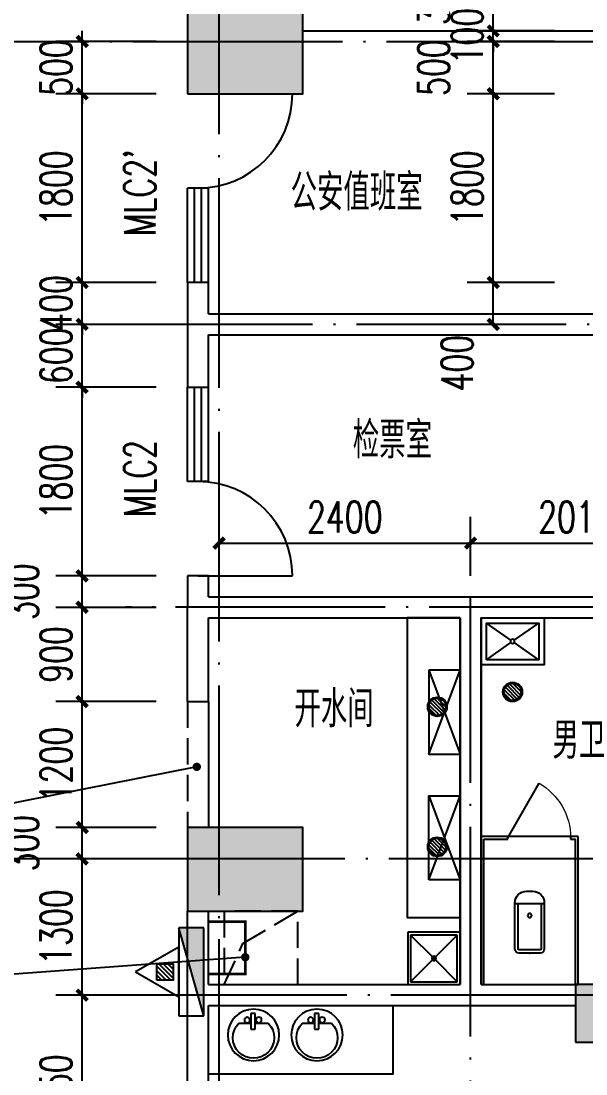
# Model space of a CAD drawing. Extents: x 63793 to 231107, y 20849 to 337643.
# Drawn here: x 178910 to 184299, y 225779 to 235825 of the extents above; entities that cross this region are included whole.
import ezdxf

# ---------------------------------------------------------------- set-up
doc = ezdxf.new("R2010")
doc.units = 0
doc.header["$LTSCALE"] = 1000
doc.header["$MEASUREMENT"] = 0
doc.linetypes.add('DASH', pattern=[0.35, 0.25, -0.1])
doc.linetypes.add('DOTE', pattern=[2.42, 2, -0.2, 0.02, -0.2])
for name, color, linetype in [('COLUMN', 2, 'Continuous'), ('DIM_LEAD', 3, 'Continuous'), ('DOTE', 1, 'DOTE'), ('EQUIP_消火栓', 7, 'Continuous'), ('EQUIP_消防', 7, 'Continuous'), ('LATRINE', 6, 'Continuous'), ('LVTRY', 6, 'Continuous'), ('PUB_DIM', 3, 'Continuous'), ('PUB_HATCH', 8, 'Continuous'), ('WALL', 2, 'Continuous'), ('WINDOW', 4, 'Continuous'), ('WINDOW_TEXT', 7, 'Continuous'), ('厨卫', 30, 'Continuous'), ('家具', 7, 'Continuous'), ('新块$0$2D_ROOF', 144, 'Continuous'), ('新块$0$LVTRY', 6, 'Continuous')]:
    doc.layers.add(name, color=color, linetype=linetype)
doc.styles.add('_TCH_DIM_T3', font='SIMPLEX', dxfattribs={"width": 0.705882, "bigfont": 'GBCBIG'})
doc.styles.add('_TCH_WINDOW', font='SIMPLEX', dxfattribs={"height": 3.5, "bigfont": 'GBCBIG'})
doc.styles.add('DIM_FONT', font='SIMPLEX', dxfattribs={"width": 0.7, "bigfont": 'GBCBIG'})
doc.styles.get("Standard").update_dxf_attribs({"font": 'gbenor.shx', "bigfont": 'gbcbig.shx'})
doc.dimstyles.new('_TCH_ARCH&&100', dxfattribs={"dimtxt": 297.5, "dimasz": 100, "dimexe": 250, "dimexo": 300, "dimgap": 100, "dimtad": 1, "dimdec": 0, "dimzin": 0, "dimdsep": 46, "dimtxsty": '_TCH_DIM_T3', "dimblk": 'ARCHTICK', "dimcen": 0.09, "dimclrt": 7, "dimazin": 2, "dimtfac": 1, "dimtdec": 0, "dimtix": 1, "dimtmove": 2, "dimatfit": 3, "dimfxl": 0, "dimtolj": 1, "dimtzin": 0, "dimarcsym": 0})

# ---------------------------------------------------------------- blocks, each defined once
blk = doc.blocks.new('M_E33IEP')
for p, q in [((135, 135), (135, 20)), ((44, -21), (44, 20)), ((44, 20), (194, 20)), ((194, 20), (194, -21)), ((194, -21), (44, -21)), ((135, -21), (135, -144))]:
    blk.add_line(p, q)
for centre, radius in [((248, -5), 246), ((106, 56), 26.7), ((105, -55), 26.7)]:
    blk.add_circle(centre, radius)
blk.add_arc((274, -5), 197, 225.2527, 134.7473)
at = {"style": 'DIM_FONT', "width": 0.8, "flags": 9}
for tag in ['XSIZE', 'YSIZE']:
    blk.add_attdef(tag, (0, 0), '', height=0.5, dxfattribs=at)
at = {"width": 0.8, "flags": 9}
for tag in ['XSIZE', 'YSIZE']:
    blk.add_attdef(tag, (2, -251), '', height=150, dxfattribs=at)
blk = doc.blocks.new('A$C53763DD8')
at = {"layer": 'LVTRY', "color": 6, "linetype": 'Continuous', "ltscale": 5}
for p, q in [((100, 800), (567, 473)), ((1100, 800), (633, 473)), ((567, 427), (100, 100)), ((633, 427), (1100, 100))]:
    blk.add_line(p, q, dxfattribs=at)
for points in [[(0, 900), (0, 0), (1200, 0), (1200, 900)], [(100, 800), (100, 100), (1100, 100), (1100, 800)]]:
    blk.add_lwpolyline(points, close=True, dxfattribs=at)
blk.add_circle((600, 450), 39.7, dxfattribs=at)
blk = doc.blocks.new('drgrt')
at = {"layer": '厨卫'}
h = blk.add_hatch(dxfattribs=at)
h.set_pattern_fill('ANSI31', color=256, scale=200, angle=-90, style=0)
h.set_pattern_definition([(135, (467302.654, -452121.677), (-17.6776695, -17.6776695), [])])
h.paths.add_polyline_path([(622639, -8723, 1), (622639, -8887, 1)])
h = blk.add_hatch(dxfattribs=at)
h.set_pattern_fill('ANSI31', color=256, scale=200, angle=-90, style=0)
h.set_pattern_definition([(135, (467302.654, -452121.677), (-17.6776695, -17.6776695), [])])
h.paths.add_polyline_path([(622639, -8723, 1), (622639, -8887, 1)])
h = blk.add_hatch(dxfattribs=at)
h.set_pattern_fill('ANSI31', color=256, scale=200, angle=-90, style=0)
h.set_pattern_definition([(135, (466585.184, -452264.022), (-17.6776695, -17.6776695), [])])
h.paths.add_polyline_path([(621921, -8865, 1), (621921, -9029, 1)])
h = blk.add_hatch(dxfattribs=at)
h.set_pattern_fill('ANSI31', color=256, scale=200, angle=-90, style=0)
h.set_pattern_definition([(135, (466585.184, -452264.022), (-17.6776695, -17.6776695), [])])
h.paths.add_polyline_path([(621921, -8865, 1), (621921, -9029, 1)])
h = blk.add_hatch(dxfattribs=at)
h.set_pattern_fill('ANSI31', color=256, scale=200, angle=-90, style=0)
h.set_pattern_definition([(135, (466585.184, -453600.247), (-17.6776695, -17.6776695), [])])
h.paths.add_polyline_path([(621921, -10201, 1), (621921, -10365, 1)])
h = blk.add_hatch(dxfattribs=at)
h.set_pattern_fill('ANSI31', color=256, scale=200, angle=-90, style=0)
h.set_pattern_definition([(135, (466585.184, -453600.247), (-17.6776695, -17.6776695), [])])
h.paths.add_polyline_path([(621921, -10201, 1), (621921, -10365, 1)])
h = blk.add_hatch(dxfattribs=at)
h.set_pattern_fill('ANSI31', color=256, scale=200, angle=-90, style=0)
h.set_pattern_definition([(135, (471002.692, -454509.946), (-17.6776695, -17.6776695), [])])
h.paths.add_polyline_path([(626339, -11111, 1), (626339, -11275, 1)])
h = blk.add_hatch(dxfattribs=at)
h.set_pattern_fill('ANSI31', color=256, scale=200, angle=-90, style=0)
h.set_pattern_definition([(135, (471002.692, -454509.946), (-17.6776695, -17.6776695), [])])
h.paths.add_polyline_path([(626339, -11111, 1), (626339, -11275, 1)])
h = blk.add_hatch(dxfattribs=at)
h.set_pattern_fill('ANSI31', color=256, scale=200, angle=-90, style=0)
h.set_pattern_definition([(135, (469622.653, -455356.53), (-17.6776695, -17.6776695), [])])
h.paths.add_polyline_path([(624959, -11958, 1), (624959, -12121, 1)])
h = blk.add_hatch(dxfattribs=at)
h.set_pattern_fill('ANSI31', color=256, scale=200, angle=-90, style=0)
h.set_pattern_definition([(135, (469622.653, -455356.53), (-17.6776695, -17.6776695), [])])
h.paths.add_polyline_path([(624959, -11958, 1), (624959, -12121, 1)])
h = blk.add_hatch(dxfattribs=at)
h.set_pattern_fill('ANSI31', color=256, scale=200, angle=-90, style=0)
h.set_pattern_definition([(135, (464652.654, -456055.464), (-17.6776695, -17.6776695), [])])
h.paths.add_polyline_path([(619989, -12657, 1), (619989, -12820, 1)])
h = blk.add_hatch(dxfattribs=at)
h.set_pattern_fill('ANSI31', color=256, scale=200, angle=-90, style=0)
h.set_pattern_definition([(135, (464652.654, -456055.464), (-17.6776695, -17.6776695), [])])
h.paths.add_polyline_path([(619989, -12657, 1), (619989, -12820, 1)])
h = blk.add_hatch(dxfattribs=at)
h.set_pattern_fill('ANSI31', color=256, scale=200, angle=-90, style=0)
h.set_pattern_definition([(135, (468150.352, -456956.53), (-17.6776695, -17.6776695), [])])
h.paths.add_polyline_path([(623487, -13558, 1), (623487, -13721, 1)])
h = blk.add_hatch(dxfattribs=at)
h.set_pattern_fill('ANSI31', color=256, scale=200, angle=-90, style=0)
h.set_pattern_definition([(135, (468150.352, -456956.53), (-17.6776695, -17.6776695), [])])
h.paths.add_polyline_path([(623487, -13558, 1), (623487, -13721, 1)])
h = blk.add_hatch(dxfattribs=at)
h.set_pattern_fill('ANSI31', color=256, scale=200, angle=-90, style=0)
h.set_pattern_definition([(135, (464652.654, -460015.187), (-17.6776695, -17.6776695), [])])
h.paths.add_polyline_path([(619989, -16616, 1), (619989, -16780, 1)])
for centre, radius in [((622639, -8805), 91.9), ((622639, -8805), 91.9), ((622639, -8805), 81.9), ((622639, -8805), 81.9), ((621921, -8947), 91.9), ((621921, -8947), 91.9), ((621921, -8947), 81.9), ((621921, -8947), 81.9), ((621921, -10283), 91.9), ((621921, -10283), 91.9), ((621921, -10283), 81.9), ((621921, -10283), 81.9), ((626339, -11193, 0), 91.9), ((626339, -11193, 0), 91.9), ((626339, -11193, 0), 81.9), ((626339, -11193, 0), 81.9), ((624959, -12040), 91.9), ((624959, -12040), 91.9), ((624959, -12040), 81.9), ((624959, -12040), 81.9), ((619989, -12738), 91.9), ((619989, -12738), 91.9), ((619989, -12738), 81.9), ((619989, -12738), 81.9), ((623487, -13640), 91.9), ((623487, -13640), 91.9), ((623487, -13640), 81.9), ((623487, -13640), 81.9), ((619989, -16698), 91.9), ((619989, -16698), 81.9)]:
    blk.add_circle(centre, radius, dxfattribs=at)
blk = doc.blocks.new('$TwtSys$00000434')
for p, q in [((-0.5, 0.5), (-0.5, -0.5)), ((-0.5, -0.5), (0.5, 0.5)), ((0.5, 0.5), (-0.5, 0.5)), ((0.5, -0.5), (0.5, 0.5)), ((-0.5, -0.5), (0.5, -0.5))]:
    blk.add_line(p, q)
blk.add_solid([(0.5, -0.5), (0.5, 0.5), (-0.5, -0.5)])
blk = doc.blocks.new('$ATTACHMENT$00000214')
h = blk.add_hatch()
h.set_pattern_fill('ANSI31', color=256, scale=200, style=0)
h.set_pattern_definition([(45, (-38543.802, -6842.639), (-17.67767, 17.67767), [])])
h.paths.add_polyline_path([(-64.9, 1.9), (64.9, 1.9), (64.9, -127.9), (-64.9, -127.9)])
for points in [[(0, 171.8), (-198.4, -171.8), (198.4, -171.8)], [(-64.9, 1.9), (64.9, 1.9), (64.9, -127.9), (-64.9, -127.9)]]:
    blk.add_lwpolyline(points, close=True)
blk = doc.blocks.new('dsff')
at = {"layer": 'EQUIP_消火栓', "xscale": 840, "yscale": 240, "zscale": 840, "rotation": 90}
blk.add_blockref('$TwtSys$00000434', (391034, -10273), dxfattribs=at)
at = {"layer": 'EQUIP_消防', "xscale": 1.2, "yscale": 1.2, "zscale": 1.2, "rotation": 90}
blk.add_blockref('$ATTACHMENT$00000214', (390708, -10273), dxfattribs=at)
blk = doc.blocks.new('_ArchTick')
at = {"color": 0, "linetype": 'ByBlock', "const_width": 0.4}
blk.add_lwpolyline([(-0.5, -0.5), (0.5, 0.5)], dxfattribs=at)
blk = doc.blocks.new('*D1233')
at = {"layer": 'Defpoints', "color": 0, "transparency": 16777216}
for p in [(183199, 230844), (180799, 230231), (183199, 230231)]:
    blk.add_point(p, dxfattribs=at)
at = {"layer": 'PUB_DIM', "color": 0, "lineweight": -2, "transparency": 16777216}
for p, q in [((180799, 230531), (180799, 231094)), ((183199, 230531), (183199, 231094)), ((180799, 230844), (183199, 230844))]:
    blk.add_line(p, q, dxfattribs=at)
at = {"layer": 'PUB_DIM', "color": 0, "lineweight": -2, "transparency": 16777216, "xscale": 100, "yscale": 100, "zscale": 100, "rotation": 180}
blk.add_blockref('_ArchTick', (180799, 230844), dxfattribs=at)
at = {"layer": 'PUB_DIM', "color": 0, "lineweight": -2, "transparency": 16777216, "xscale": 100, "yscale": 100, "zscale": 100}
blk.add_blockref('_ArchTick', (183199, 230844), dxfattribs=at)
at = {"layer": 'PUB_DIM', "color": 7, "transparency": 16777216, "insert": (181999, 231093), "char_height": 297.5, "attachment_point": 5, "style": '_TCH_DIM_T3'}
blk.add_mtext('\\A1;2400', dxfattribs=at)
blk = doc.blocks.new('*D1234')
at = {"layer": 'Defpoints', "color": 0, "transparency": 16777216}
for p in [(185209, 230844), (183199, 230231), (185209, 230231)]:
    blk.add_point(p, dxfattribs=at)
at = {"layer": 'PUB_DIM', "color": 0, "lineweight": -2, "transparency": 16777216}
for p, q in [((183199, 230531), (183199, 231094)), ((185209, 230531), (185209, 231094)), ((183199, 230844), (185209, 230844))]:
    blk.add_line(p, q, dxfattribs=at)
at = {"layer": 'PUB_DIM', "color": 0, "lineweight": -2, "transparency": 16777216, "xscale": 100, "yscale": 100, "zscale": 100, "rotation": 180}
blk.add_blockref('_ArchTick', (183199, 230844), dxfattribs=at)
at = {"layer": 'PUB_DIM', "color": 0, "lineweight": -2, "transparency": 16777216, "xscale": 100, "yscale": 100, "zscale": 100}
blk.add_blockref('_ArchTick', (185209, 230844), dxfattribs=at)
at = {"layer": 'PUB_DIM', "color": 7, "transparency": 16777216, "insert": (184204, 231093), "char_height": 297.5, "attachment_point": 5, "style": '_TCH_DIM_T3'}
blk.add_mtext('\\A1;2010', dxfattribs=at)
blk = doc.blocks.new('*D1242')
at = {"layer": 'Defpoints', "color": 0, "transparency": 16777216}
for p in [(179493, 226531), (180499, 226531), (180499, 224681)]:
    blk.add_point(p, dxfattribs=at)
at = {"layer": 'PUB_DIM', "color": 0, "lineweight": -2, "transparency": 16777216}
for p, q in [((180199, 226531), (179243, 226531)), ((179493, 224681), (179493, 226531)), ((180199, 224681), (179243, 224681))]:
    blk.add_line(p, q, dxfattribs=at)
at = {"layer": 'PUB_DIM', "color": 0, "lineweight": -2, "transparency": 16777216, "xscale": 100, "yscale": 100, "zscale": 100}
for p, rotation in [((179493, 226531), 90), ((179493, 224681), 270)]:
    blk.add_blockref('_ArchTick', p, dxfattribs=dict(at, rotation=rotation))
at = {"layer": 'PUB_DIM', "color": 7, "transparency": 16777216, "insert": (179244, 225606), "char_height": 297.5, "attachment_point": 5, "rotation": 90, "style": '_TCH_DIM_T3'}
blk.add_mtext('\\A1;1850', dxfattribs=at)
blk = doc.blocks.new('*D1243')
at = {"layer": 'Defpoints', "color": 0, "transparency": 16777216}
for p in [(179493, 227831), (180499, 227831), (180499, 226531)]:
    blk.add_point(p, dxfattribs=at)
at = {"layer": 'PUB_DIM', "color": 0, "lineweight": -2, "transparency": 16777216}
for p, q in [((180199, 227831), (179243, 227831)), ((179493, 226531), (179493, 227831)), ((180199, 226531), (179243, 226531))]:
    blk.add_line(p, q, dxfattribs=at)
at = {"layer": 'PUB_DIM', "color": 0, "lineweight": -2, "transparency": 16777216, "xscale": 100, "yscale": 100, "zscale": 100}
for p, rotation in [((179493, 227831), 90), ((179493, 226531), 270)]:
    blk.add_blockref('_ArchTick', p, dxfattribs=dict(at, rotation=rotation))
at = {"layer": 'PUB_DIM', "color": 7, "transparency": 16777216, "insert": (179244, 227181), "char_height": 297.5, "attachment_point": 5, "rotation": 90, "style": '_TCH_DIM_T3'}
blk.add_mtext('\\A1;1300', dxfattribs=at)
blk = doc.blocks.new('*D1244')
at = {"layer": 'Defpoints', "color": 0, "transparency": 16777216}
for p in [(179493, 228131), (180499, 228131), (180499, 227831)]:
    blk.add_point(p, dxfattribs=at)
at = {"layer": 'PUB_DIM', "color": 0, "lineweight": -2, "transparency": 16777216}
for p, q in [((180199, 228131), (179243, 228131)), ((179493, 227831), (179493, 228131)), ((180199, 227831), (179243, 227831))]:
    blk.add_line(p, q, dxfattribs=at)
at = {"layer": 'PUB_DIM', "color": 0, "lineweight": -2, "transparency": 16777216, "xscale": 100, "yscale": 100, "zscale": 100}
for p, rotation in [((179493, 228131), 90), ((179493, 227831), 270)]:
    blk.add_blockref('_ArchTick', p, dxfattribs=dict(at, rotation=rotation))
at = {"layer": 'PUB_DIM', "color": 7, "transparency": 16777216, "insert": (178926, 227981), "char_height": 297.5, "attachment_point": 5, "rotation": 90, "style": '_TCH_DIM_T3'}
blk.add_mtext('\\A1;300', dxfattribs=at)
blk = doc.blocks.new('*D1245')
at = {"layer": 'Defpoints', "color": 0, "transparency": 16777216}
for p in [(179493, 229331), (180499, 229331), (180499, 228131)]:
    blk.add_point(p, dxfattribs=at)
at = {"layer": 'PUB_DIM', "color": 0, "lineweight": -2, "transparency": 16777216}
for p, q in [((180199, 229331), (179243, 229331)), ((179493, 228131), (179493, 229331)), ((180199, 228131), (179243, 228131))]:
    blk.add_line(p, q, dxfattribs=at)
at = {"layer": 'PUB_DIM', "color": 0, "lineweight": -2, "transparency": 16777216, "xscale": 100, "yscale": 100, "zscale": 100}
for p, rotation in [((179493, 229331), 90), ((179493, 228131), 270)]:
    blk.add_blockref('_ArchTick', p, dxfattribs=dict(at, rotation=rotation))
at = {"layer": 'PUB_DIM', "color": 7, "transparency": 16777216, "insert": (179244, 228731), "char_height": 297.5, "attachment_point": 5, "rotation": 90, "style": '_TCH_DIM_T3'}
blk.add_mtext('\\A1;1200', dxfattribs=at)
blk = doc.blocks.new('*D1246')
at = {"layer": 'Defpoints', "color": 0, "transparency": 16777216}
for p in [(179493, 230231), (180499, 230231), (180499, 229331)]:
    blk.add_point(p, dxfattribs=at)
at = {"layer": 'PUB_DIM', "color": 0, "lineweight": -2, "transparency": 16777216}
for p, q in [((180199, 230231), (179243, 230231)), ((179493, 229331), (179493, 230231)), ((180199, 229331), (179243, 229331))]:
    blk.add_line(p, q, dxfattribs=at)
at = {"layer": 'PUB_DIM', "color": 0, "lineweight": -2, "transparency": 16777216, "xscale": 100, "yscale": 100, "zscale": 100}
for p, rotation in [((179493, 230231), 90), ((179493, 229331), 270)]:
    blk.add_blockref('_ArchTick', p, dxfattribs=dict(at, rotation=rotation))
at = {"layer": 'PUB_DIM', "color": 7, "transparency": 16777216, "insert": (179244, 229781), "char_height": 297.5, "attachment_point": 5, "rotation": 90, "style": '_TCH_DIM_T3'}
blk.add_mtext('\\A1;900', dxfattribs=at)
blk = doc.blocks.new('*D1247')
at = {"layer": 'Defpoints', "color": 0, "transparency": 16777216}
for p in [(179493, 230531), (180499, 230531), (180499, 230231)]:
    blk.add_point(p, dxfattribs=at)
at = {"layer": 'PUB_DIM', "color": 0, "lineweight": -2, "transparency": 16777216}
for p, q in [((180199, 230531), (179243, 230531)), ((179493, 230231), (179493, 230531)), ((180199, 230231), (179243, 230231))]:
    blk.add_line(p, q, dxfattribs=at)
at = {"layer": 'PUB_DIM', "color": 0, "lineweight": -2, "transparency": 16777216, "xscale": 100, "yscale": 100, "zscale": 100}
for p, rotation in [((179493, 230531), 90), ((179493, 230231), 270)]:
    blk.add_blockref('_ArchTick', p, dxfattribs=dict(at, rotation=rotation))
at = {"layer": 'PUB_DIM', "color": 7, "transparency": 16777216, "insert": (178926, 230381), "char_height": 297.5, "attachment_point": 5, "rotation": 90, "style": '_TCH_DIM_T3'}
blk.add_mtext('\\A1;300', dxfattribs=at)
blk = doc.blocks.new('*D1248')
at = {"layer": 'Defpoints', "color": 0, "transparency": 16777216}
for p in [(179493, 232331), (180499, 232331), (180499, 230531)]:
    blk.add_point(p, dxfattribs=at)
at = {"layer": 'PUB_DIM', "color": 0, "lineweight": -2, "transparency": 16777216}
for p, q in [((180199, 232331), (179243, 232331)), ((179493, 230531), (179493, 232331)), ((180199, 230531), (179243, 230531))]:
    blk.add_line(p, q, dxfattribs=at)
at = {"layer": 'PUB_DIM', "color": 0, "lineweight": -2, "transparency": 16777216, "xscale": 100, "yscale": 100, "zscale": 100}
for p, rotation in [((179493, 232331), 90), ((179493, 230531), 270)]:
    blk.add_blockref('_ArchTick', p, dxfattribs=dict(at, rotation=rotation))
at = {"layer": 'PUB_DIM', "color": 7, "transparency": 16777216, "insert": (179244, 231431), "char_height": 297.5, "attachment_point": 5, "rotation": 90, "style": '_TCH_DIM_T3'}
blk.add_mtext('\\A1;1800', dxfattribs=at)
blk = doc.blocks.new('*D1249')
at = {"layer": 'Defpoints', "color": 0, "transparency": 16777216}
for p in [(179493, 232931), (180499, 232931), (180499, 232331)]:
    blk.add_point(p, dxfattribs=at)
at = {"layer": 'PUB_DIM', "color": 0, "lineweight": -2, "transparency": 16777216}
for p, q in [((179493, 232931), (179493, 233031)), ((180199, 232931), (179243, 232931)), ((179493, 232331), (179493, 232931)), ((180199, 232331), (179243, 232331)), ((179493, 232331), (179493, 232231))]:
    blk.add_line(p, q, dxfattribs=at)
at = {"layer": 'PUB_DIM', "color": 0, "lineweight": -2, "transparency": 16777216, "xscale": 100, "yscale": 100, "zscale": 100}
for p, rotation in [((179493, 232931), 270), ((179493, 232331), 90)]:
    blk.add_blockref('_ArchTick', p, dxfattribs=dict(at, rotation=rotation))
at = {"layer": 'PUB_DIM', "color": 7, "transparency": 16777216, "insert": (179244, 232631), "char_height": 297.5, "attachment_point": 5, "rotation": 90, "style": '_TCH_DIM_T3'}
blk.add_mtext('\\A1;600', dxfattribs=at)
blk = doc.blocks.new('*D1250')
at = {"layer": 'Defpoints', "color": 0, "transparency": 16777216}
for p in [(179493, 233331), (180499, 233331), (180499, 232931)]:
    blk.add_point(p, dxfattribs=at)
at = {"layer": 'PUB_DIM', "color": 0, "lineweight": -2, "transparency": 16777216}
for p, q in [((179493, 233331), (179493, 233431)), ((180199, 233331), (179243, 233331)), ((179493, 232931), (179493, 233331)), ((180199, 232931), (179243, 232931)), ((179493, 232931), (179493, 232831))]:
    blk.add_line(p, q, dxfattribs=at)
at = {"layer": 'PUB_DIM', "color": 0, "lineweight": -2, "transparency": 16777216, "xscale": 100, "yscale": 100, "zscale": 100}
for p, rotation in [((179493, 233331), 270), ((179493, 232931), 90)]:
    blk.add_blockref('_ArchTick', p, dxfattribs=dict(at, rotation=rotation))
at = {"layer": 'PUB_DIM', "color": 7, "transparency": 16777216, "insert": (179244, 233131), "char_height": 297.5, "attachment_point": 5, "rotation": 90, "style": '_TCH_DIM_T3'}
blk.add_mtext('\\A1;400', dxfattribs=at)
blk = doc.blocks.new('*D1251')
at = {"layer": 'Defpoints', "color": 0, "transparency": 16777216}
for p in [(179493, 235131), (180499, 235131), (180499, 233331)]:
    blk.add_point(p, dxfattribs=at)
at = {"layer": 'PUB_DIM', "color": 0, "lineweight": -2, "transparency": 16777216}
for p, q in [((180199, 235131), (179243, 235131)), ((179493, 233331), (179493, 235131)), ((180199, 233331), (179243, 233331))]:
    blk.add_line(p, q, dxfattribs=at)
at = {"layer": 'PUB_DIM', "color": 0, "lineweight": -2, "transparency": 16777216, "xscale": 100, "yscale": 100, "zscale": 100}
for p, rotation in [((179493, 235131), 90), ((179493, 233331), 270)]:
    blk.add_blockref('_ArchTick', p, dxfattribs=dict(at, rotation=rotation))
at = {"layer": 'PUB_DIM', "color": 7, "transparency": 16777216, "insert": (179244, 234231), "char_height": 297.5, "attachment_point": 5, "rotation": 90, "style": '_TCH_DIM_T3'}
blk.add_mtext('\\A1;1800', dxfattribs=at)
blk = doc.blocks.new('*D1252')
at = {"layer": 'Defpoints', "color": 0, "transparency": 16777216}
for p in [(179493, 235631), (180499, 235631), (180499, 235131)]:
    blk.add_point(p, dxfattribs=at)
at = {"layer": 'PUB_DIM', "color": 0, "lineweight": -2, "transparency": 16777216}
for p, q in [((179493, 235631), (179493, 235731)), ((180199, 235631), (179243, 235631)), ((179493, 235131), (179493, 235631)), ((180199, 235131), (179243, 235131)), ((179493, 235131), (179493, 235031))]:
    blk.add_line(p, q, dxfattribs=at)
at = {"layer": 'PUB_DIM', "color": 0, "lineweight": -2, "transparency": 16777216, "xscale": 100, "yscale": 100, "zscale": 100}
for p, rotation in [((179493, 235631), 270), ((179493, 235131), 90)]:
    blk.add_blockref('_ArchTick', p, dxfattribs=dict(at, rotation=rotation))
at = {"layer": 'PUB_DIM', "color": 7, "transparency": 16777216, "insert": (179244, 235381), "char_height": 297.5, "attachment_point": 5, "rotation": 90, "style": '_TCH_DIM_T3'}
blk.add_mtext('\\A1;500', dxfattribs=at)
blk = doc.blocks.new('*D1256')
at = {"layer": 'Defpoints', "color": 0, "transparency": 16777216}
for p in [(183415, 236031), (184299, 236031), (184299, 235731)]:
    blk.add_point(p, dxfattribs=at)
at = {"layer": 'PUB_DIM', "color": 0, "lineweight": -2, "transparency": 16777216}
for p, q in [((183999, 236031), (183165, 236031)), ((183415, 235731), (183415, 236031)), ((183999, 235731), (183165, 235731))]:
    blk.add_line(p, q, dxfattribs=at)
at = {"layer": 'PUB_DIM', "color": 0, "lineweight": -2, "transparency": 16777216, "xscale": 100, "yscale": 100, "zscale": 100}
for p, rotation in [((183415, 236031), 90), ((183415, 235731), 270)]:
    blk.add_blockref('_ArchTick', p, dxfattribs=dict(at, rotation=rotation))
at = {"layer": 'PUB_DIM', "color": 7, "transparency": 16777216, "insert": (182847, 236056), "char_height": 297.5, "attachment_point": 5, "rotation": 90, "style": '_TCH_DIM_T3'}
blk.add_mtext('\\A1;300', dxfattribs=at)
blk = doc.blocks.new('*D1257')
at = {"layer": 'Defpoints', "color": 0, "transparency": 16777216}
for p in [(183415, 235731), (184299, 235731), (184299, 235631)]:
    blk.add_point(p, dxfattribs=at)
at = {"layer": 'PUB_DIM', "color": 0, "lineweight": -2, "transparency": 16777216}
for p, q in [((183415, 235731), (183415, 235831)), ((183999, 235731), (183165, 235731)), ((183415, 235631), (183415, 235731)), ((183999, 235631), (183165, 235631)), ((183415, 235631), (183415, 235531))]:
    blk.add_line(p, q, dxfattribs=at)
at = {"layer": 'PUB_DIM', "color": 0, "lineweight": -2, "transparency": 16777216, "xscale": 100, "yscale": 100, "zscale": 100}
for p, rotation in [((183415, 235731), 270), ((183415, 235631), 90)]:
    blk.add_blockref('_ArchTick', p, dxfattribs=dict(at, rotation=rotation))
at = {"layer": 'PUB_DIM', "color": 7, "transparency": 16777216, "insert": (183166, 235681), "char_height": 297.5, "attachment_point": 5, "rotation": 90, "style": '_TCH_DIM_T3'}
blk.add_mtext('\\A1;100', dxfattribs=at)
blk = doc.blocks.new('*D1258')
at = {"layer": 'Defpoints', "color": 0, "transparency": 16777216}
for p in [(183415, 235631), (184299, 235631), (184299, 235131)]:
    blk.add_point(p, dxfattribs=at)
at = {"layer": 'PUB_DIM', "color": 0, "lineweight": -2, "transparency": 16777216}
for p, q in [((183999, 235631), (183165, 235631)), ((183415, 235131), (183415, 235631)), ((183999, 235131), (183165, 235131))]:
    blk.add_line(p, q, dxfattribs=at)
at = {"layer": 'PUB_DIM', "color": 0, "lineweight": -2, "transparency": 16777216, "xscale": 100, "yscale": 100, "zscale": 100}
for p, rotation in [((183415, 235631), 90), ((183415, 235131), 270)]:
    blk.add_blockref('_ArchTick', p, dxfattribs=dict(at, rotation=rotation))
at = {"layer": 'PUB_DIM', "color": 7, "transparency": 16777216, "insert": (182847, 235381), "char_height": 297.5, "attachment_point": 5, "rotation": 90, "style": '_TCH_DIM_T3'}
blk.add_mtext('\\A1;500', dxfattribs=at)
blk = doc.blocks.new('*D1259')
at = {"layer": 'Defpoints', "color": 0, "transparency": 16777216}
for p in [(183415, 235131), (184299, 235131), (184299, 233331)]:
    blk.add_point(p, dxfattribs=at)
at = {"layer": 'PUB_DIM', "color": 0, "lineweight": -2, "transparency": 16777216}
for p, q in [((183999, 235131), (183165, 235131)), ((183415, 233331), (183415, 235131)), ((183999, 233331), (183165, 233331))]:
    blk.add_line(p, q, dxfattribs=at)
at = {"layer": 'PUB_DIM', "color": 0, "lineweight": -2, "transparency": 16777216, "xscale": 100, "yscale": 100, "zscale": 100}
for p, rotation in [((183415, 235131), 90), ((183415, 233331), 270)]:
    blk.add_blockref('_ArchTick', p, dxfattribs=dict(at, rotation=rotation))
at = {"layer": 'PUB_DIM', "color": 7, "transparency": 16777216, "insert": (183166, 234231), "char_height": 297.5, "attachment_point": 5, "rotation": 90, "style": '_TCH_DIM_T3'}
blk.add_mtext('\\A1;1800', dxfattribs=at)
blk = doc.blocks.new('*D1260')
at = {"layer": 'Defpoints', "color": 0, "transparency": 16777216}
for p in [(183415, 233331), (184299, 233331), (184299, 232931)]:
    blk.add_point(p, dxfattribs=at)
at = {"layer": 'PUB_DIM', "color": 0, "lineweight": -2, "transparency": 16777216}
for p, q in [((183999, 233331), (183165, 233331)), ((183415, 232931), (183415, 233331)), ((183999, 232931), (183165, 232931))]:
    blk.add_line(p, q, dxfattribs=at)
at = {"layer": 'PUB_DIM', "color": 0, "lineweight": -2, "transparency": 16777216, "xscale": 100, "yscale": 100, "zscale": 100}
for p, rotation in [((183415, 233331), 90), ((183415, 232931), 270)]:
    blk.add_blockref('_ArchTick', p, dxfattribs=dict(at, rotation=rotation))
at = {"layer": 'PUB_DIM', "color": 7, "transparency": 16777216, "insert": (183070, 232561), "char_height": 297.5, "attachment_point": 5, "rotation": 90, "style": '_TCH_DIM_T3'}
blk.add_mtext('\\A1;400', dxfattribs=at)
blk = doc.blocks.new('_FZH')
blk.add_lwpolyline([(-0.5, -0.5), (0.5, -0.5), (0.5, 0.5), (-0.5, 0.5)], close=True)
at = {"layer": 'PUB_HATCH'}
blk.add_solid([(-0.5, -0.5), (0.5, -0.5), (-0.5, 0.5), (0.5, 0.5)], dxfattribs=at)
blk = doc.blocks.new('$plan$00002154')
for p, q in [((-449.999625, 450, 0), (449.999625, 450, 0)), ((-449.999625, -450, 0), (-449.999625, 450, 0)), ((-399.999625, 400, 0), (399.999625, 400, 0)), ((-399.999625, 400, 0), (-26.107125, 26.1075, 0)), ((-399.999625, -400, 0), (-399.999625, 400, 0)), ((26.392875, 26.3925, 0), (399.999625, 400, 0)), ((399.999625, 400, 0), (399.999625, -400, 0)), ((449.999625, 450, 0), (449.999625, -450, 0)), ((24.999625, 0, 0), (-24.999625, 0, 0)), ((0.000375, -25, 0), (0.000375, 25, 0)), ((-399.999625, -400, 0), (-26.497125, -26.495, 0)), ((26.584875, -26.585, 0), (399.999625, -400, 0)), ((449.999625, -450, 0), (-449.999625, -450, 0)), ((399.999625, -400, 0), (-399.999625, -400, 0))]:
    blk.add_line(p, q)
for radius in [37.5, 25]:
    blk.add_circle((0.000375, 0, 0), radius)
blk = doc.blocks.new('$lvtry$00000202')
for p, q in [((-140, -40, 0), (-140, -480, 0)), ((-110, -40, 0), (-110, -470, 0)), ((100, 0, 0), (-100, 0, 0)), ((100, -30, 0), (-100, -30, 0)), ((110, -470, 0), (110, -40, 0)), ((140, -480, 0), (140, -40, 0)), ((140, -470, 0), (-140, -470, 0)), ((-30, -590, 0), (30, -590, 0))]:
    blk.add_line(p, q)
blk.add_circle((0, -359, 0), 20)
for centre, radius, start, end in [((-100, -40, 0), 40, 90, 180), ((-100, -40, 0), 10, 90, 180), ((100, -40, 0), 40, 0, 90), ((100, -40, 0), 10, 0, 90), ((-30, -480, 0), 110, 180, 270), ((30, -480, 0), 110, 270, 0)]:
    blk.add_arc(centre, radius, start, end)
blk.add_point((0, 0))
blk = doc.blocks.new('$TCHSYS$APDOOR2D')
blk.add_line((0.5, 0), (0, 0.866))
at = {"lineweight": 13}
blk.add_arc((0.5, 0), 1, 120, 180, dxfattribs=at)

msp = doc.modelspace()

# ---------------------------------------------------------------- linework, layer by layer
msp.add_lwpolyline([(183299.3, 226631.2), (183299.3, 226631.2), (183299.3, 230131.2)])
at = {"ltscale": 50, "const_width": 25}
msp.add_lwpolyline([(180699.3, 226731.2), (181049.3, 226731.2), (181049.3, 227231.2), (180699.3, 227231.2)], dxfattribs=at)
at = {"layer": 'DIM_LEAD'}
for p, q in [((180586.8, 228709), (178491.5, 228296.1)), ((181049.3, 226892.3), (178220, 226686.7))]:
    msp.add_line(p, q, dxfattribs=at)
at = {"layer": 'DIM_LEAD', "const_width": 40}
for points in [[(180606.4, 228712.9, 1), (180567.2, 228705.1, 1)], [(181069.2, 226893.8, 1), (181029.3, 226890.9, 1)]]:
    msp.add_lwpolyline(points, format="xyb", close=True, dxfattribs=at)
at = {"layer": 'DOTE'}
for p, q in [((180799.3, 217804.9), (180799.3, 243631.2)), ((138837, 235631.2), (206199.3, 235631.2)), ((186529.5, 232931.2), (179426.5, 232931.2)), ((183199.3, 221297.1), (183199.3, 230331.2)), ((189643.2, 230231.2), (179906.9, 230231.2)), ((206199.3, 227831.2), (138837, 227831.2)), ((189277.9, 226531.2), (179980.4, 226531.2))]:
    msp.add_line(p, q, dxfattribs=at)
at = {"layer": 'LATRINE'}
for p, q in [((184224.3, 228045.2), (183299.3, 228045.2)), ((183552.9, 228045.2), (183299.3, 228045.2)), ((183299.3, 226631.7), (183299.3, 228045.2)), ((183324.3, 228020.2), (183552.9, 228020.2)), ((183324.3, 226631.7), (183324.3, 228020.2)), ((183552.9, 228020.2), (183552.9, 228045.2)), ((184224.3, 228045.2), (184152.9, 228045.2)), ((184152.9, 228045.2), (184152.9, 228020.2)), ((184152.9, 228020.2), (184199.3, 228020.2)), ((184199.3, 226631.7), (184199.3, 228020.2)), ((184224.3, 226631.7), (184224.3, 228045.2)), ((183299.3, 226631.7), (183324.3, 226631.7)), ((184199.3, 226631.7), (184224.3, 226631.7))]:
    msp.add_line(p, q, dxfattribs=at)
at = {"layer": 'LVTRY'}
msp.add_lwpolyline([(183099.3, 230131.2), (182595.2, 230131.2), (182595.2, 227270.4), (183099.3, 227270.4)], close=True, dxfattribs=at)
msp.add_lwpolyline([(180699.3, 225781.2), (182459.4, 225781.2), (182459.4, 226431.2)], dxfattribs=at)
at = {"layer": 'WALL'}
for p, q in [((181599.3, 235731.2), (184399.3, 235731.2)), ((180699.3, 233331.2), (180499.3, 233331.2)), ((180499.3, 233331.2), (180499.3, 232931.2)), ((180699.3, 233031.2), (180699.3, 233331.2)), ((180699.3, 233031.2), (185799.3, 233031.2)), ((180499.3, 232931.2), (180499.3, 232331.2)), ((180699.3, 232331.2), (180699.3, 232831.2)), ((180699.3, 232831.2), (185799.3, 232831.2)), ((180499.3, 232331.2), (180699.3, 232331.2)), ((180699.3, 230531.2), (180499.3, 230531.2)), ((180499.3, 230531.2), (180499.3, 230231.2)), ((180699.3, 230331.2), (180699.3, 230531.2)), ((180699.3, 230331.2), (183199.3, 230331.2)), ((183199.3, 230331.2), (185212, 230331.2)), ((180499.3, 229331.2), (180499.3, 230231.2)), ((180699.3, 229331.2), (180699.3, 230131.2)), ((180699.3, 230131.2), (183099.3, 230131.2)), ((183099.3, 226631.2), (183099.3, 230131.2)), ((183099.3, 230131.2), (183099.3, 226631.2)), ((183299.3, 230131.2), (185109, 230131.2)), ((183299.3, 230131.2), (183299.3, 226631.2)), ((180499.3, 229331.2), (180699.3, 229331.2)), ((180499.3, 226531.2), (180499.3, 227331.2)), ((180699.3, 226631.2), (180699.3, 227331.2)), ((180699.3, 226631.2), (183099.3, 226631.2)), ((183299.3, 226631.2), (184199.3, 226631.2)), ((180499.3, 224681.2), (180499.3, 226531.2)), ((180699.3, 226431.2), (184199.3, 226431.2)), ((180699.3, 226431.2), (183199.3, 226431.2)), ((180699.3, 224781.2), (180699.3, 226431.2)), ((183199.3, 226431.2), (184199.3, 226431.2))]:
    msp.add_line(p, q, dxfattribs=at)
at = {"layer": 'WINDOW'}
for p, q in [((180599.3, 235131.2), (181499.3, 235131.2)), ((180499.3, 233331.2), (180499.3, 234231.2)), ((180699.3, 234231.2), (180499.3, 234231.2)), ((180565.9, 233331.2), (180565.9, 234231.2)), ((180632.6, 233331.2), (180632.6, 234231.2)), ((180699.3, 233331.2), (180699.3, 234231.2)), ((180499.3, 231431.2), (180499.3, 232331.2)), ((180565.9, 231431.2), (180565.9, 232331.2)), ((180632.6, 231431.2), (180632.6, 232331.2)), ((180699.3, 231431.2), (180699.3, 232331.2)), ((180699.3, 231431.2), (180499.3, 231431.2)), ((180599.3, 230531.2), (181499.3, 230531.2)), ((180699.3, 229331.2), (180699.3, 228131.2))]:
    msp.add_line(p, q, dxfattribs=at)
at = {"layer": 'WINDOW', "linetype": 'DASH'}
msp.add_line((180499.3, 229331.2), (180499.3, 228131.2), dxfattribs=at)
at = {"layer": 'WINDOW'}
for centre, start, end in [((180599.3, 235131.2), 270, 0), ((180599.3, 230531.2), 0, 90)]:
    msp.add_arc(centre, 900, start, end, dxfattribs=at)
at = {"layer": '新块$0$2D_ROOF', "color": 42, "linetype": 'DASH'}
msp.add_lwpolyline([(180849.3, 226631.2), (181549.3, 226631.2), (181549.3, 227331.2), (180849.3, 227331.2)], close=True, dxfattribs=at)
msp.add_lwpolyline([(180849.3, 226631.2), (181026.9, 227021.9), (181549.3, 227331.2)], dxfattribs=at)
at = {"layer": '新块$0$LVTRY'}
for p, q in [((182799.3, 229631.2), (183099.3, 228831.2)), ((182799.3, 228831.2), (183099.3, 229631.2)), ((182799.3, 227631.2), (183099.3, 228431.2)), ((182799.3, 228431.2), (183099.3, 227631.2))]:
    msp.add_line(p, q, dxfattribs=at)
for points in [[(182799.3, 229631.2), (182799.3, 228831.2), (183099.3, 228831.2), (183099.3, 229631.2)], [(182799.3, 227631.2), (182799.3, 228431.2), (183099.3, 228431.2), (183099.3, 227631.2)]]:
    msp.add_lwpolyline(points, close=True, dxfattribs=at)

# ---------------------------------------------------------------- block references
for name, p in [('dsff', (-210499.8, 237024.7)), ('drgrt', (-439039.6, 238229))]:
    msp.add_blockref(name, p)
at = {"layer": 'COLUMN'}
for p, xscale, yscale, zscale in [((181049.3, 235531.2), 1099.999999999505, 800.0000000000218, 800.0000000000218), ((181049.3, 227731.2), 1099.999999999534, 800.0000000001164, 800.0000000001164), ((184451.7, 226356.2), 504.8798976490507, 550.0000000178043, 550.0000000178043)]:
    msp.add_blockref('_FZH', p, dxfattribs=dict(at, xscale=xscale, yscale=yscale, zscale=zscale))
at = {"layer": 'LATRINE', "xscale": -600, "yscale": 600, "zscale": 25}
msp.add_blockref('$TCHSYS$APDOOR2D', (183852.9, 228032.7), dxfattribs=at)
at = {"layer": 'LVTRY', "yscale": -0.9999999999999996}
msp.add_blockref('$lvtry$00000202', (183762, 226931.7), dxfattribs=at)
at = {"layer": 'LVTRY', "xscale": 0.5556, "yscale": -0.5556, "zscale": 0.5556}
msp.add_blockref('$plan$00002154', (182849.3, 226881.2, 0), dxfattribs=at)
at = {"layer": 'LVTRY', "xscale": -1, "rotation": 90}
for p in [(181123.2, 226398.8), (181728.6, 226398.8)]:
    msp.add_blockref('M_E33IEP', p, dxfattribs=at)
at = {"layer": '家具', "color": 3, "ltscale": 5, "xscale": -0.5, "yscale": 0.5, "zscale": 0.5, "rotation": 180}
msp.add_blockref('A$C53763DD8', (183299.3, 230131.2), dxfattribs=at)

# ---------------------------------------------------------------- texts
at = {"char_height": 350, "attachment_point": 1}
for s, insert, width in [('公安值班室', (181481.8, 234365.5), 1828.324), ('检票室', (182075, 232001.7), 3190), ('开水间', (181518.4, 229436.8), 3190), ('男卫', (183980.2, 229136.4), 3190)]:
    msp.add_mtext(s, dxfattribs=dict(at, insert=insert, width=width))
at = {"layer": 'WINDOW_TEXT', "style": '_TCH_WINDOW', "width": 0.705882}
for s, p in [("MLC2'", (180191.4, 233772.5)), ('MLC2', (180191.4, 231089.8))]:
    msp.add_text(s, height=297.5, rotation=90, dxfattribs=at).set_placement(p)

# ---------------------------------------------------------------- dimensions: what is measured, and where the dimension line sits
at = {"layer": 'PUB_DIM'}
for base, p1, p2, text, picture, middle in [((183414.7, 236031.2), (184299.3, 235731.2), (184299.3, 236031.2), '300', '*D1256', (182847.2, 236056.4)), ((183414.7, 235631.2), (184299.3, 235131.2), (184299.3, 235631.2), '500', '*D1258', (182847.2, 235381.2)), ((183414.7, 233331.2), (184299.3, 232931.2), (184299.3, 233331.2), '400', '*D1260', (183069.7, 232561.2)), ((179493.2, 230531.2), (180499.3, 230231.2), (180499.3, 230531.2), '300', '*D1247', (178925.7, 230381.2)), ((179493.2, 228131.2), (180499.3, 227831.2), (180499.3, 228131.2), '300', '*D1244', (178925.7, 227981.2))]:
    dim = msp.add_linear_dim(base=base, p1=p1, p2=p2, angle=90, text=text, dimstyle='_TCH_ARCH&&100', dxfattribs=at)
    dim.commit()
    dim.dimension.update_dxf_attribs({"geometry": picture, "text_midpoint": middle, "dimtype": 129})
for p1, p2, distance, text, picture, middle in [((184299.3, 235631.2), (184299.3, 235731.2), 884.5, '100', '*D1257', (183166, 235681.2)), ((180499.3, 235131.2), (180499.3, 235631.2), 1006, '500', '*D1252', (179244.5, 235381.2)), ((180499.3, 233331.2), (180499.3, 235131.2), 1006, '1800', '*D1251', (179244.5, 234231.2)), ((184299.3, 233331.2), (184299.3, 235131.2), 884.5, '1800', '*D1259', (183166, 234231.2)), ((180499.3, 232931.2), (180499.3, 233331.2), 1006, '400', '*D1250', (179244.5, 233131.2)), ((180499.3, 232331.2), (180499.3, 232931.2), 1006, '600', '*D1249', (179244.5, 232631.2)), ((180499.3, 230531.2), (180499.3, 232331.2), 1006, '1800', '*D1248', (179244.5, 231431.2)), ((180799.3, 230231.2), (183199.3, 230231.2), 612.7, '2400', '*D1233', (181999.3, 231092.6)), ((183199.3, 230231.2), (185209, 230231.2), 612.7, '2010', '*D1234', (184204.2, 231092.6)), ((180499.3, 229331.2), (180499.3, 230231.2), 1006, '900', '*D1246', (179244.5, 229781.2)), ((180499.3, 228131.2), (180499.3, 229331.2), 1006, '1200', '*D1245', (179244.5, 228731.2)), ((180499.3, 226531.2), (180499.3, 227831.2), 1006, '1300', '*D1243', (179244.5, 227181.2)), ((180499.3, 224681.2), (180499.3, 226531.2), 1006, '1850', '*D1242', (179244.5, 225606.2))]:
    dim = msp.add_aligned_dim(p1=p1, p2=p2, distance=distance, text=text, dimstyle='_TCH_ARCH&&100', dxfattribs=at)
    dim.commit()
    dim.dimension.update_dxf_attribs({"geometry": picture, "text_midpoint": middle})

doc.saveas('drawing.dxf')
